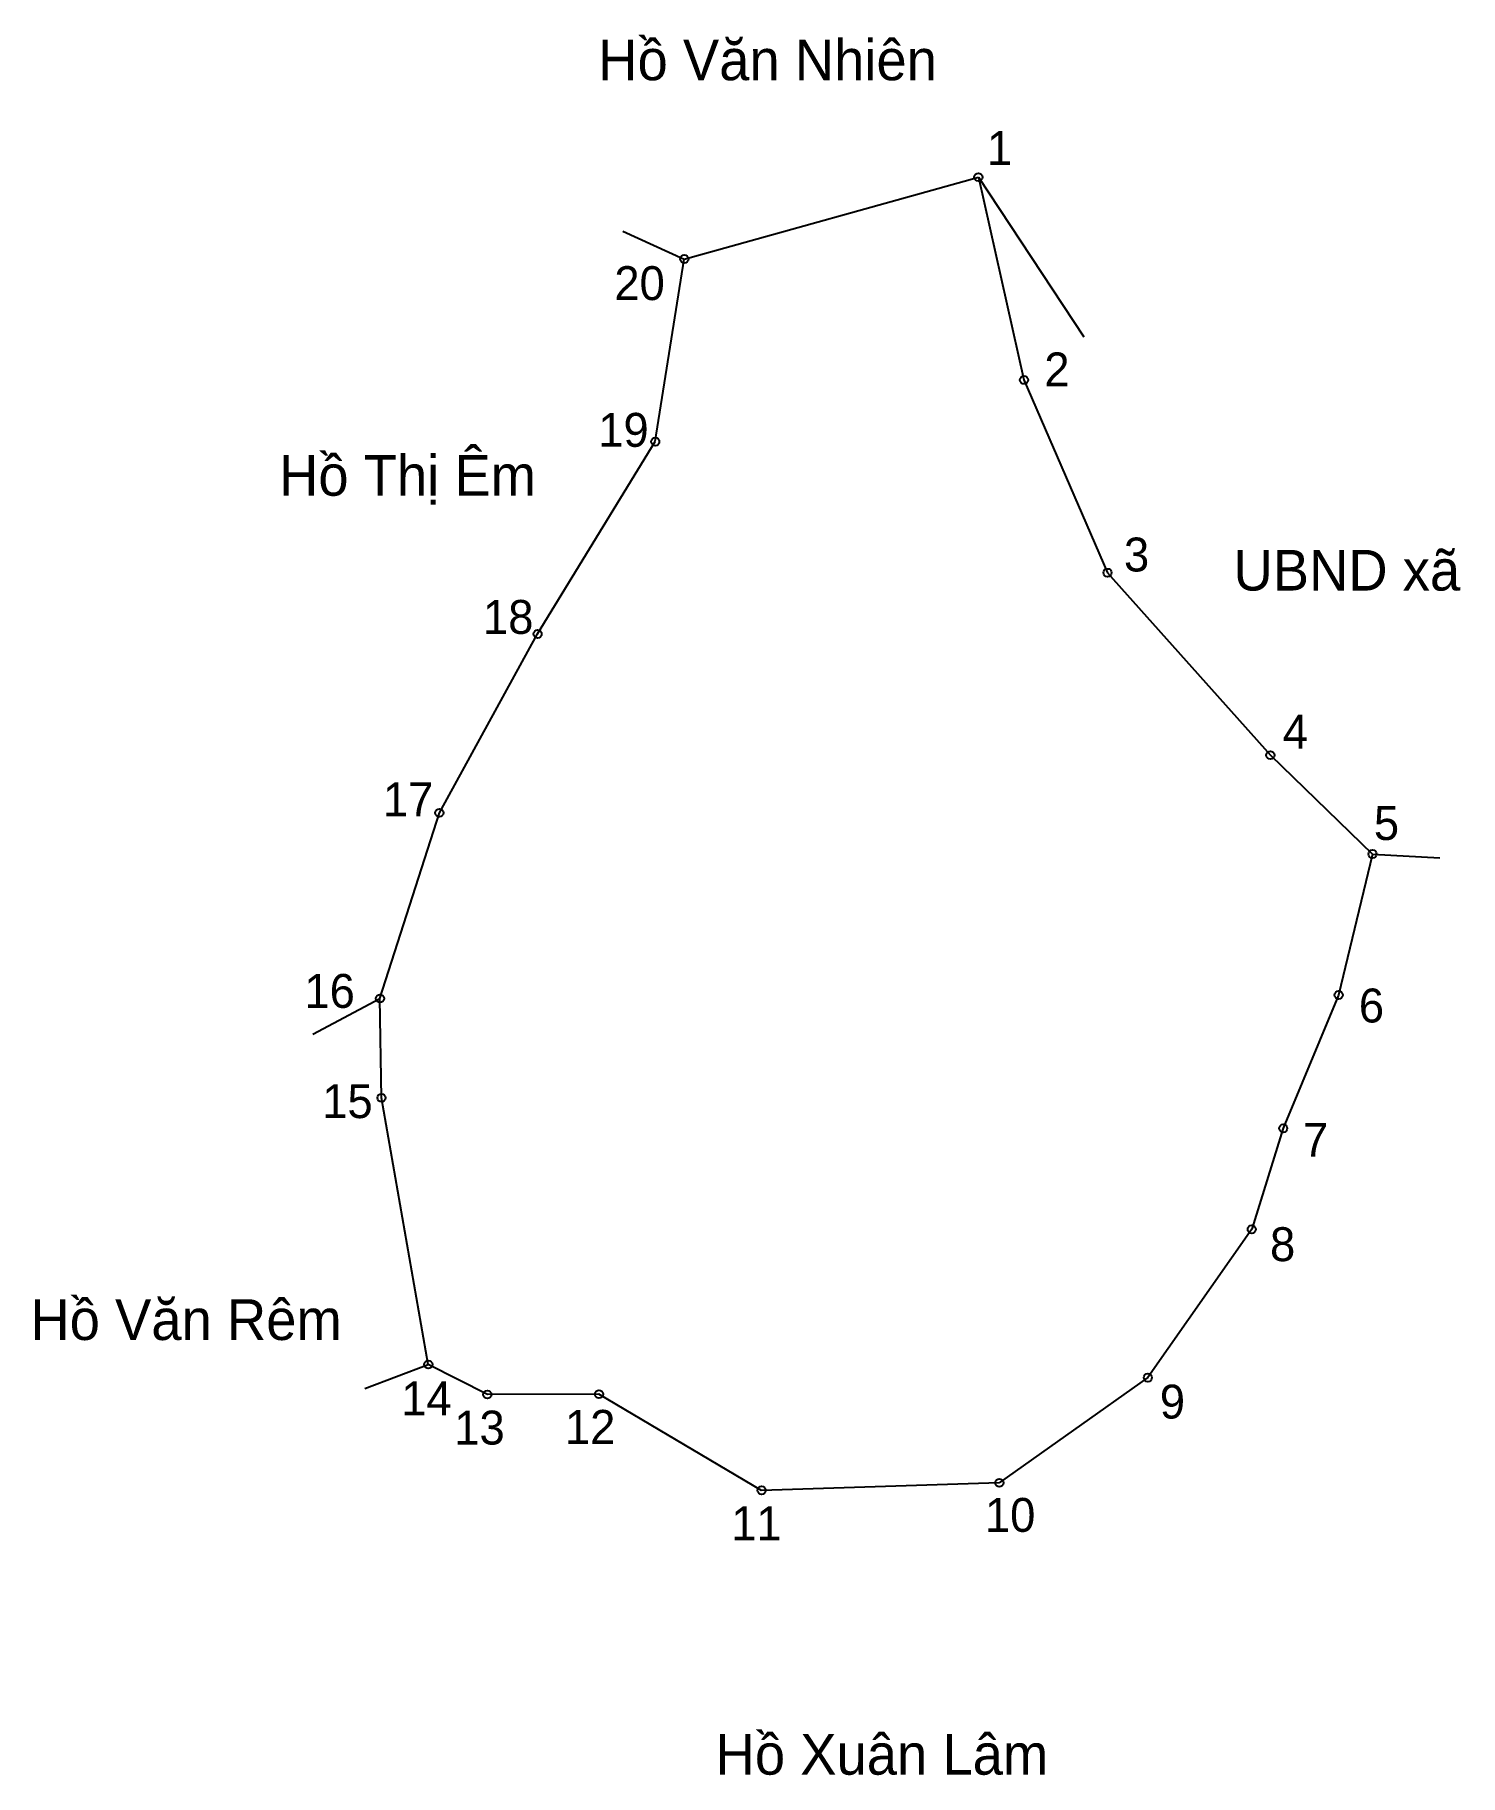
# Model space of a CAD drawing. Extents: x 548145 to 548269, y 1824669 to 1824820.
import ezdxf

# ---------------------------------------------------------------- set-up
doc = ezdxf.new("R2010")
doc.units = 0
for name, color, linetype in [('CanhThua', 7, 'Continuous'), ('MocDinhThua', 7, 'Continuous'), ('RauThua', 7, 'Continuous'), ('SoHieuDinhThua', 7, 'Continuous'), ('TenChuLanCan', 7, 'Continuous')]:
    doc.layers.add(name, color=color, linetype=linetype)

msp = doc.modelspace()

# ---------------------------------------------------------------- linework, layer by layer
at = {"layer": 'CanhThua'}
for p, q in [((548201.9, 1824800.82), (548227.49, 1824807.95)), ((548227.49, 1824807.95), (548231.46, 1824790.3)), ((548199.37, 1824784.93), (548201.9, 1824800.82)), ((548231.46, 1824790.3), (548238.73, 1824773.52)), ((548189.13, 1824768.19), (548199.37, 1824784.93)), ((548238.73, 1824773.52), (548252.9, 1824757.65)), ((548180.58, 1824752.63), (548189.13, 1824768.19)), ((548252.9, 1824757.65), (548261.79, 1824749.04)), ((548175.41, 1824736.47), (548180.58, 1824752.63)), ((548261.79, 1824749.04), (548258.84, 1824736.77)), ((548258.84, 1824736.77), (548254.02, 1824725.17)), ((548175.54, 1824727.82), (548175.41, 1824736.47)), ((548179.62, 1824704.61), (548175.54, 1824727.82)), ((548254.02, 1824725.17), (548251.28, 1824716.38)), ((548251.28, 1824716.38), (548242.24, 1824703.47)), ((548184.76, 1824702), (548179.62, 1824704.61)), ((548242.24, 1824703.47), (548229.31, 1824694.32)), ((548194.47, 1824702.04), (548184.76, 1824702)), ((548208.63, 1824693.66), (548194.47, 1824702.04)), ((548229.31, 1824694.32), (548208.63, 1824693.66))]:
    msp.add_line(p, q, dxfattribs=at)
at = {"layer": 'MocDinhThua'}
for centre in [(548227.49, 1824807.95), (548201.9, 1824800.82), (548231.46, 1824790.3), (548199.37, 1824784.93), (548238.73, 1824773.52), (548189.13, 1824768.19), (548252.9, 1824757.65), (548180.58, 1824752.63), (548261.79, 1824749.04), (548175.41, 1824736.47), (548258.84, 1824736.77), (548175.54, 1824727.82), (548254.02, 1824725.17), (548251.28, 1824716.38), (548179.62, 1824704.61), (548242.24, 1824703.47), (548184.76, 1824702), (548194.47, 1824702.04), (548229.31, 1824694.32), (548208.63, 1824693.66)]:
    msp.add_circle(centre, 0.354, dxfattribs=at)
at = {"layer": 'RauThua'}
for p, q in [((548227.49, 1824807.95), (548236.66, 1824794.05)), ((548196.55, 1824803.25), (548201.9, 1824800.82)), ((548261.79, 1824749.04), (548267.66, 1824748.71)), ((548169.56, 1824733.36), (548175.41, 1824736.47)), ((548174.09, 1824702.54), (548179.62, 1824704.61))]:
    msp.add_line(p, q, dxfattribs=at)

# ---------------------------------------------------------------- texts
at = {"layer": 'SoHieuDinhThua'}
for s, p in [('1', (548228.24, 1824809.01)), ('20', (548195.81, 1824797.25)), ('2', (548233.23, 1824789.74)), ('19', (548194.41, 1824784.48)), ('3', (548240.16, 1824773.63)), ('18', (548184.38, 1824768.2)), ('4', (548253.98, 1824758.22)), ('17', (548175.67, 1824752.32)), ('5', (548261.91, 1824750.26)), ('16', (548168.84, 1824735.65)), ('6', (548260.6, 1824734.38)), ('15', (548170.39, 1824726.06)), ('7', (548255.74, 1824722.69)), ('8', (548252.87, 1824713.61)), ('14', (548177.26, 1824700.19)), ('9', (548243.28, 1824699.91)), ('13', (548181.88, 1824697.65)), ('12', (548191.51, 1824697.71)), ('10', (548228.06, 1824690.05)), ('11', (548205.98, 1824689.32))]:
    msp.add_text(s, height=2.95, dxfattribs=at).set_placement(p)
at = {"layer": 'TenChuLanCan'}
for s, height, p in [('Hồ Văn Nhiên', 3.5401, (548194.41, 1824816.38)), ('Hồ Thị Êm', 3.54, (548166.63, 1824780.22)), ('UBND xã', 3.54, (548249.69, 1824771.97)), ('Hồ Văn Rêm', 3.54, (548144.99, 1824706.75)), ('Hồ Xuân Lâm', 3.5401, (548204.62, 1824668.92))]:
    msp.add_text(s, height=height, dxfattribs=at).set_placement(p)

doc.saveas('drawing.dxf')
